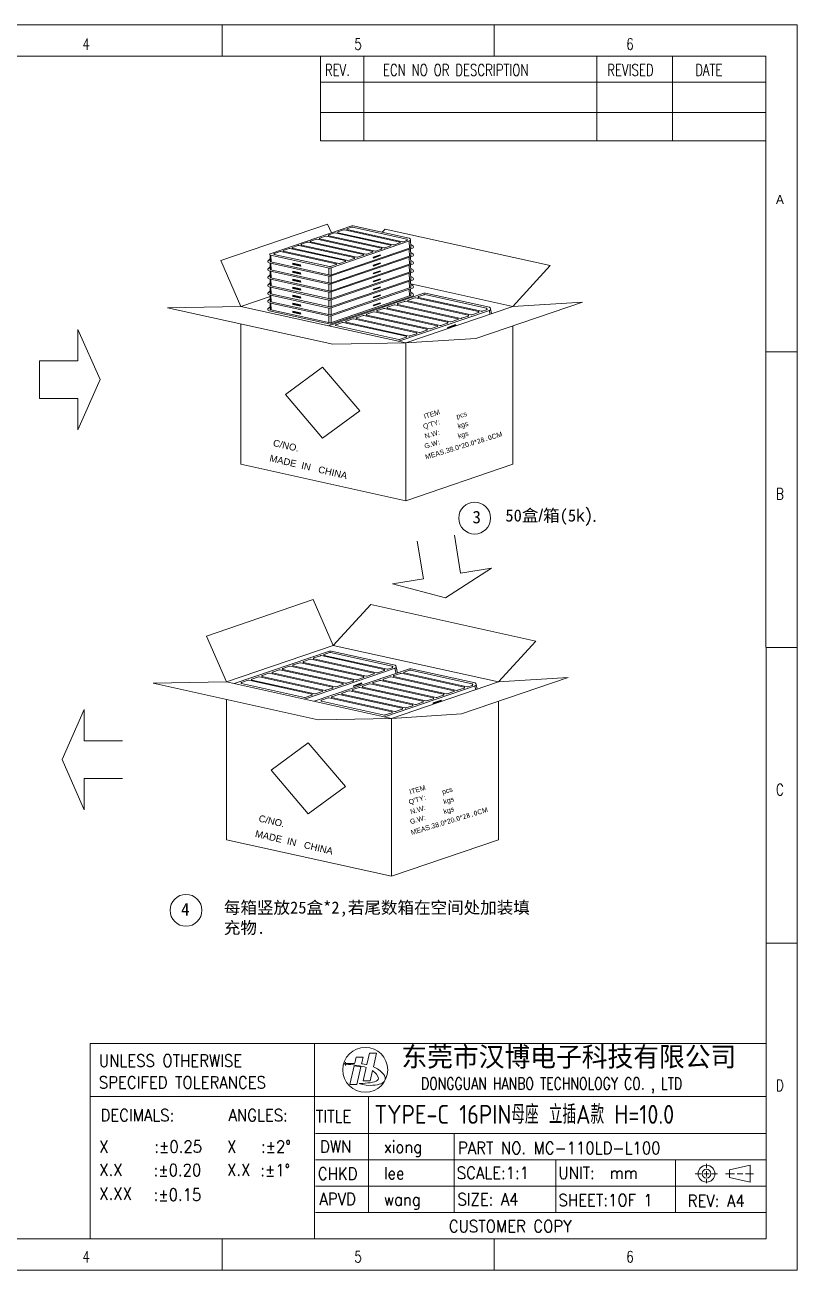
# Model space of a CAD drawing. Extents: x 2510 to 2658, y 709 to 763.
# Drawn here: x 2624.2 to 2658.2, y 708.6 to 763.4 of the extents above; entities that cross this region are included whole.
import ezdxf
from ezdxf.enums import TextEntityAlignment as Align

# ---------------------------------------------------------------- set-up
doc = ezdxf.new("R2010")
doc.units = 0
doc.header["$MEASUREMENT"] = 0
doc.layers.get('0').update_dxf_attribs({"linetype": 'CONTINUOUS', "lineweight": 20})
doc.layers.add('DIM', color=3, linetype='CONTINUOUS', lineweight=9)
doc.layers.add('HANBO', color=7, linetype='CONTINUOUS', lineweight=9)
doc.styles.add('3.5号字', font='gbenor.shx', dxfattribs={"height": 3.5, "bigfont": 'gbcbig.shx'})
doc.styles.add('ROMANS', font='ROMANS.SHX', dxfattribs={"bigfont": 'gbcbig.shx'})
doc.styles.get("Standard").update_dxf_attribs({"font": 'simplex.shx', "bigfont": 'gbcbig.shx'})
doc.styles.add('txt', font='lereq.shx', dxfattribs={"width": 0.7, "bigfont": '@extfont2.shx'})
doc.styles.add('样式 1', font='gbenor.shx', dxfattribs={"height": 1.2, "bigfont": 'gbcbig.shx'})
doc.styles.add('細', font='')
doc.styles.get('細').set_extended_font_data('NSimSun')

# ---------------------------------------------------------------- blocks, each defined once
blk = doc.blocks.new('hanbo')
at = {"layer": 'HANBO'}
blk.add_ellipse((-2.076, 0.258), major_axis=(0, 1.277), ratio=1, dxfattribs=at)
at = {"layer": 'HANBO', "color": 7}
for points, knots in [([(-3.194, 0.688), (-3.194, 0.688), (-3.219, 0.622), (-3.219, 0.622), (-3.219, 0.622), (-3.219, 0.622), (-3.292, 0.603), (-3.292, 0.603), (-3.292, 0.603), (-3.292, 0.603), (-3.224, 0.573), (-3.224, 0.573), (-3.224, 0.573), (-3.224, 0.573), (-3.207, 0.502), (-3.207, 0.502), (-3.207, 0.502), (-3.207, 0.502), (-3.179, 0.571), (-3.179, 0.571), (-3.179, 0.571), (-3.179, 0.571), (-3.146, 0.58), (-3.146, 0.58), (-3.146, 0.58), (-2.9, 0.551), (-2.236, 0.485), (-2.026, 0.388), (-2.026, 0.388), (-2.026, 0.388), (-2.198, -0.362), (-2.198, -0.362), (-2.198, -0.362), (-2.198, -0.362), (-1.803, -0.362), (-1.803, -0.362), (-1.803, -0.362), (-1.803, -0.362), (-1.666, 0.218), (-1.666, 0.218), (-1.666, 0.218), (-1.666, 0.218), (-1.423, 0.048), (-1.354, -0.114), (-1.354, -0.114), (-1.285, -0.277), (-1.377, -0.349), (-1.465, -0.39), (-1.465, -0.39), (-1.657, -0.485), (-2.207, -0.521), (-2.417, -0.528), (-2.417, -0.528), (-2.417, -0.528), (-2.141, -0.62), (-1.774, -0.625), (-1.774, -0.625), (-1.407, -0.63), (-1.101, -0.543), (-0.999, -0.398), (-0.999, -0.398), (-0.897, -0.254), (-0.952, -0.084), (-1.037, 0.011), (-1.037, 0.011), (-1.194, 0.188), (-1.397, 0.34), (-1.615, 0.434), (-1.615, 0.434), (-1.615, 0.434), (-1.438, 1.196), (-1.438, 1.196), (-1.438, 1.196), (-1.438, 1.196), (-1.834, 1.196), (-1.834, 1.196), (-1.834, 1.196), (-1.834, 1.196), (-1.985, 0.553), (-1.985, 0.553), (-1.985, 0.553), (-1.985, 0.553), (-2.278, 0.601), (-2.286, 0.602), (-2.286, 0.602), (-2.283, 0.625), (-2.196, 0.983), (-2.196, 0.983), (-2.196, 0.983), (-2.196, 0.983), (-2.591, 0.983), (-2.591, 0.983), (-2.591, 0.983), (-2.62, 0.866), (-2.653, 0.735), (-2.679, 0.625), (-2.679, 0.625), (-2.679, 0.625), (-3.155, 0.61), (-3.155, 0.61), (-3.155, 0.61), (-3.155, 0.61), (-3.176, 0.616), (-3.176, 0.616), (-3.176, 0.616), (-3.176, 0.616), (-3.194, 0.688), (-3.194, 0.688)], [0, 0, 0, 0, 0.035714, 0.035714, 0.035714, 0.035714, 0.071429, 0.071429, 0.071429, 0.071429, 0.107143, 0.107143, 0.107143, 0.107143, 0.142857, 0.142857, 0.142857, 0.142857, 0.178571, 0.178571, 0.178571, 0.178571, 0.214286, 0.214286, 0.214286, 0.214286, 0.25, 0.25, 0.25, 0.25, 0.285714, 0.285714, 0.285714, 0.285714, 0.321429, 0.321429, 0.321429, 0.321429, 0.357143, 0.357143, 0.357143, 0.357143, 0.392857, 0.392857, 0.392857, 0.392857, 0.428571, 0.428571, 0.428571, 0.428571, 0.464286, 0.464286, 0.464286, 0.464286, 0.5, 0.5, 0.5, 0.5, 0.535714, 0.535714, 0.535714, 0.535714, 0.571429, 0.571429, 0.571429, 0.571429, 0.607143, 0.607143, 0.607143, 0.607143, 0.642857, 0.642857, 0.642857, 0.642857, 0.678571, 0.678571, 0.678571, 0.678571, 0.714286, 0.714286, 0.714286, 0.714286, 0.75, 0.75, 0.75, 0.75, 0.785714, 0.785714, 0.785714, 0.785714, 0.821429, 0.821429, 0.821429, 0.821429, 0.857143, 0.857143, 0.857143, 0.857143, 0.892857, 0.892857, 0.892857, 0.892857, 0.928571, 0.928571, 0.928571, 0.928571, 1, 1, 1, 1]), ([(-2.71, 0.482), (-2.71, 0.482), (-2.96, -0.577), (-2.96, -0.577), (-2.96, -0.577), (-2.96, -0.577), (-2.562, -0.577), (-2.562, -0.577), (-2.562, -0.577), (-2.562, -0.577), (-2.328, 0.422), (-2.328, 0.422), (-2.328, 0.422), (-2.328, 0.422), (-2.551, 0.466), (-2.71, 0.482)], [0, 0, 0, 0, 0.2, 0.2, 0.2, 0.2, 0.4, 0.4, 0.4, 0.4, 0.6, 0.6, 0.6, 0.6, 1, 1, 1, 1])]:
    blk.add_open_spline(points, degree=3, knots=knots, dxfattribs=at)
blk = doc.blocks.new('A$C741C6A7F')
at = {"linetype": 'ByBlock'}
for points in [[(70.01, -14.34), (70.21, -14.85), (75.22, -13.15), (75.02, -12.63)], [(13.56, -18.45), (13.63, -19.42), (19.17, -20.64), (19.11, -19.68)], [(13.56, -24.05), (13.63, -25.02), (19.17, -26.24), (19.11, -25.28)], [(70.01, -19.94), (70.21, -20.45), (75.22, -18.75), (75.02, -18.23)], [(70.01, -25.54), (70.21, -26.05), (75.22, -24.35), (75.02, -23.83)], [(13.56, -29.65), (13.63, -30.62), (19.17, -31.84), (19.11, -30.88)], [(70.01, -31.14), (70.21, -31.65), (75.22, -29.95), (75.02, -29.43)], [(13.56, -35.25), (13.63, -36.22), (19.17, -37.44), (19.11, -36.48)], [(13.56, -40.85), (13.63, -41.82), (19.17, -43.04), (19.11, -42.08)], [(70.01, -36.74), (70.21, -37.25), (75.22, -35.55), (75.02, -35.03)], [(70.01, -42.34), (70.21, -42.85), (75.22, -41.15), (75.02, -40.63)], [(13.56, -46.45), (13.63, -47.42), (19.17, -48.64), (19.11, -47.68)], [(13.56, -52.05), (13.63, -53.02), (19.17, -54.24), (19.11, -53.28)], [(70.01, -47.94), (70.21, -48.45), (75.22, -46.75), (75.02, -46.23)]]:
    blk.add_hatch(color=3, dxfattribs=at).paths.add_polyline_path(points)
at = {"color": 141, "linetype": 'ByBlock'}
for p, q in [((-2.19, -11.79), (54.94, 7.69)), ((32.47, -0.83), (36.52, 0.55)), ((37.06, 0.58), (75.89, -7.98)), ((38.86, 1.35), (42.9, 2.73)), ((38.89, 0.77), (77.72, -7.79)), ((43.44, 2.76), (82.27, -5.81)), ((45.24, 3.53), (49.29, 4.91)), ((45.27, 2.95), (84.1, -5.62)), ((49.82, 4.94), (88.65, -3.63)), ((51.62, 5.7), (54.9, 6.82)), ((51.65, 5.13), (90.48, -3.44)), ((55.44, 6.85), (93.57, -1.56)), ((56.02, 7.75), (95.38, -0.94)), ((6.94, -9.53), (10.99, -8.15)), ((11.53, -8.12), (50.35, -16.69)), ((13.32, -7.35), (17.37, -5.97)), ((13.35, -7.93), (52.18, -16.5)), ((17.91, -5.94), (56.74, -14.51)), ((19.71, -5.18), (23.75, -3.8)), ((19.74, -5.76), (58.57, -14.32)), ((24.29, -3.77), (63.12, -12.33)), ((26.09, -3), (30.14, -1.62)), ((26.12, -3.58), (64.95, -12.14)), ((30.68, -1.59), (69.5, -10.16)), ((32.5, -1.4), (71.33, -9.97)), ((95.49, -2.86), (39.78, -21.85)), ((96.2, -7.64), (40.03, -26.79)), ((97.59, -7.98), (40.52, -27.44)), ((75.92, -8.56), (71.87, -9.94)), ((82.3, -6.38), (78.25, -7.76)), ((88.69, -4.21), (84.64, -5.59)), ((93.62, -2.52), (91.02, -3.41)), ((95.22, -2.95), (95.58, -7.85)), ((96.17, -1.98), (96.54, -7.13)), ((96.23, -8.45), (96.54, -12.73)), ((96.41, -5.3), (97.81, -6.19)), ((-2.3, -15.46), (-3.53, -16.53)), ((-2.39, -12.6), (-2.25, -17.15)), ((-2.13, -12.75), (39.25, -21.88)), ((-1.76, -12.84), (-1.6, -17.68)), ((0.56, -11.71), (4.74, -10.28)), ((0.59, -12.28), (39.42, -20.85)), ((5.01, -10.27), (43.97, -18.86)), ((6.97, -10.11), (45.8, -18.67)), ((96.2, -13.24), (40.03, -32.39)), ((97.59, -13.58), (40.52, -33.04)), ((50.39, -17.26), (46.34, -18.64)), ((56.77, -15.09), (52.72, -16.47)), ((63.15, -12.91), (59.11, -14.29)), ((69.54, -10.73), (65.49, -12.11)), ((95.24, -8.79), (95.58, -13.45)), ((95.24, -14.39), (95.58, -19.05)), ((96.23, -14.05), (96.54, -18.33)), ((96.41, -10.9), (97.81, -11.79)), ((96.41, -16.5), (97.81, -17.39)), ((-2.3, -21.06), (-3.53, -22.13)), ((-3.09, -18.26), (38.91, -27.53)), ((-3.09, -23.86), (38.91, -33.13)), ((-2.39, -18.42), (-2.25, -22.75)), ((-2.39, -24.02), (-2.25, -28.35)), ((-1.86, -17.62), (39.76, -26.8)), ((-1.86, -23.22), (39.76, -32.4)), ((-1.75, -18.56), (-1.6, -23.28)), ((-1.75, -24.16), (-1.6, -28.88)), ((38.89, -21.8), (38.97, -26.63)), ((44, -19.44), (39.96, -20.82)), ((96.2, -18.84), (40.03, -37.99)), ((96.2, -24.44), (40.03, -43.59)), ((40.48, -21.61), (40.56, -26.61)), ((97.59, -19.18), (40.52, -38.64)), ((97.59, -24.78), (40.52, -44.24)), ((95.24, -19.99), (95.58, -24.65)), ((95.24, -25.59), (95.58, -30.25)), ((96.23, -19.65), (96.54, -23.93)), ((96.23, -25.25), (96.54, -29.53)), ((96.41, -22.1), (97.81, -22.99)), ((-2.3, -26.66), (-3.53, -27.73)), ((-2.3, -32.26), (-3.53, -33.33)), ((-3.09, -29.46), (38.91, -38.73)), ((-2.39, -29.62), (-2.25, -33.95)), ((-1.86, -28.82), (39.76, -38)), ((-1.86, -34.42), (39.76, -43.6)), ((-1.75, -29.76), (-1.6, -34.48)), ((38.89, -27.52), (38.97, -32.23)), ((38.89, -33.12), (38.97, -37.83)), ((96.2, -30.04), (40.03, -49.19)), ((40.48, -27.45), (40.56, -32.21)), ((40.48, -33.05), (40.56, -37.81)), ((97.59, -30.38), (40.52, -49.84)), ((95.24, -31.19), (95.58, -35.85)), ((96.23, -30.85), (96.54, -35.13)), ((96.41, -27.7), (97.81, -28.59)), ((96.41, -33.3), (97.81, -34.19)), ((-2.3, -37.86), (-3.53, -38.93)), ((-2.3, -43.46), (-3.53, -44.53)), ((-3.09, -35.06), (38.91, -44.33)), ((-3.09, -40.66), (38.91, -49.93)), ((-2.39, -35.22), (-2.25, -39.55)), ((-2.39, -40.82), (-2.25, -45.15)), ((-1.86, -40.02), (39.76, -49.2)), ((-1.75, -35.36), (-1.6, -40.08)), ((-1.75, -40.96), (-1.6, -45.68)), ((38.89, -38.72), (38.97, -43.43)), ((96.2, -35.64), (40.03, -54.79)), ((96.2, -41.24), (40.03, -60.39)), ((40.48, -38.65), (40.56, -43.41)), ((97.59, -35.98), (40.52, -55.44)), ((97.59, -41.58), (40.52, -61.04)), ((95.24, -36.79), (95.58, -41.45)), ((96.23, -36.45), (96.54, -40.73)), ((96.41, -38.9), (97.81, -39.79)), ((-2.3, -49.06), (-3.53, -50.13)), ((-3.09, -46.26), (38.91, -55.53)), ((-3.09, -51.86), (38.91, -61.13)), ((-2.39, -46.42), (-2.25, -50.75)), ((-1.86, -45.62), (39.76, -54.8)), ((-1.86, -51.22), (39.76, -60.4)), ((-1.75, -46.56), (-1.6, -51.28)), ((38.89, -44.32), (38.97, -49.03)), ((38.89, -49.92), (38.97, -54.63)), ((40.48, -44.25), (40.56, -49.01)), ((40.48, -49.85), (40.56, -54.61)), ((38.89, -55.52), (38.97, -60.23)), ((40.48, -55.45), (40.56, -60.21))]:
    blk.add_line(p, q, dxfattribs=at)
at = {"linetype": 'ByBlock'}
for p, q in [((75.02, -12.63), (70.01, -14.34)), ((70.01, -14.34), (70.21, -14.85)), ((75.22, -13.15), (70.21, -14.85)), ((75.02, -12.63), (75.22, -13.15)), ((13.56, -18.45), (19.11, -19.68)), ((13.56, -18.45), (13.63, -19.42)), ((13.56, -24.05), (19.11, -25.28)), ((13.56, -24.05), (13.63, -25.02)), ((13.63, -19.42), (19.17, -20.64)), ((13.63, -25.02), (19.17, -26.24)), ((19.11, -19.68), (19.17, -20.64)), ((19.11, -25.28), (19.17, -26.24)), ((75.02, -18.23), (70.01, -19.94)), ((70.01, -19.94), (70.21, -20.45)), ((75.02, -23.83), (70.01, -25.54)), ((70.01, -25.54), (70.21, -26.05)), ((75.22, -18.75), (70.21, -20.45)), ((75.22, -24.35), (70.21, -26.05)), ((75.02, -18.23), (75.22, -18.75)), ((75.02, -23.83), (75.22, -24.35)), ((13.56, -29.65), (19.11, -30.88)), ((13.56, -29.65), (13.63, -30.62)), ((13.63, -30.62), (19.17, -31.84)), ((19.11, -30.88), (19.17, -31.84)), ((75.02, -29.43), (70.01, -31.14)), ((70.01, -31.14), (70.21, -31.65)), ((75.22, -29.95), (70.21, -31.65)), ((75.02, -29.43), (75.22, -29.95)), ((13.56, -35.25), (19.11, -36.48)), ((13.56, -35.25), (13.63, -36.22)), ((13.56, -40.85), (19.11, -42.08)), ((13.56, -40.85), (13.63, -41.82)), ((13.63, -36.22), (19.17, -37.44)), ((13.63, -41.82), (19.17, -43.04)), ((19.11, -36.48), (19.17, -37.44)), ((19.11, -42.08), (19.17, -43.04)), ((75.02, -35.03), (70.01, -36.74)), ((70.01, -36.74), (70.21, -37.25)), ((75.02, -40.63), (70.01, -42.34)), ((70.01, -42.34), (70.21, -42.85)), ((75.22, -35.55), (70.21, -37.25)), ((75.22, -41.15), (70.21, -42.85)), ((75.02, -35.03), (75.22, -35.55)), ((75.02, -40.63), (75.22, -41.15)), ((13.56, -46.45), (19.11, -47.68)), ((13.56, -46.45), (13.63, -47.42)), ((13.56, -52.05), (13.63, -53.02)), ((13.56, -52.05), (19.11, -53.28)), ((13.63, -47.42), (19.17, -48.64)), ((19.11, -47.68), (19.17, -48.64)), ((75.02, -46.23), (70.01, -47.94)), ((70.01, -47.94), (70.21, -48.45)), ((75.22, -46.75), (70.21, -48.45)), ((75.02, -46.23), (75.22, -46.75)), ((13.63, -53.02), (19.17, -54.24)), ((19.11, -53.28), (19.17, -54.24))]:
    blk.add_line(p, q, dxfattribs=at)
at = {"color": 141, "linetype": 'ByBlock'}
for centre, radius, start, end in [((36.84, -0.39), 1, 77.56051, 108.82461), ((38.95, 1.07), 0.3, 108.82461, 257.56051), ((43.23, 1.78), 1, 77.56051, 108.82461), ((45.34, 3.24), 0.3, 108.82461, 257.56051), ((49.61, 3.96), 1, 77.56051, 108.82461), ((51.72, 5.42), 0.3, 108.82461, 257.56051), ((55.22, 5.87), 1, 77.56051, 108.82461), ((55.59, 5.79), 2, 77.56051, 108.82461), ((11.31, -9.1), 1, 77.56051, 108.82461), ((13.42, -7.64), 0.3, 108.82461, 257.56051), ((17.69, -6.92), 1, 77.56051, 108.82461), ((19.8, -5.46), 0.3, 108.82461, 257.56051), ((24.08, -4.74), 1, 77.56051, 108.82461), ((26.19, -3.29), 0.3, 108.82461, 257.56051), ((30.46, -2.57), 1, 77.56051, 108.82461), ((32.57, -1.11), 0.3, 108.82461, 257.56051), ((75.82, -8.27), 0.3, 288.82461, 77.56051), ((77.93, -6.82), 1, 257.56051, 288.82461), ((82.21, -6.1), 0.3, 288.82461, 77.56051), ((84.32, -4.64), 1, 257.56051, 288.82461), ((88.59, -3.92), 0.3, 288.82461, 77.56051), ((90.7, -2.46), 1, 257.56051, 288.82461), ((93.46, -2.05), 0.5, 288.82461, 77.56051), ((95.17, -1.91), 1, 288.82461, 77.56051), ((96.04, -7.17), 0.5, 288.82461, 4.14915), ((97.27, -7.04), 1, 288.82461, 57.47221), ((-2.87, -17.29), 1, 131.14797, 257.56051), ((-2.03, -12.26), 0.5, 108.82461, 257.56051), ((-1.75, -17.13), 0.5, 181.83708, 257.56051), ((0.65, -11.99), 0.3, 108.82461, 257.56051), ((4.9, -10.75), 0.5, 77.56051, 108.82461), ((7.04, -9.81), 0.3, 108.82461, 257.56051), ((50.29, -16.98), 0.3, 288.82461, 77.56051), ((56.67, -14.8), 0.3, 288.82461, 77.56051), ((58.78, -13.34), 1, 257.56051, 288.82461), ((63.06, -12.63), 0.3, 288.82461, 77.56051), ((65.17, -11.17), 1, 257.56051, 288.82461), ((69.44, -10.45), 0.3, 288.82461, 77.56051), ((71.55, -8.99), 1, 257.56051, 288.82461), ((96.04, -12.77), 0.5, 288.82461, 4.14915), ((97.27, -12.64), 1, 288.82461, 57.47221), ((97.27, -18.24), 1, 288.82461, 57.47221), ((-2.87, -22.89), 1, 131.14797, 257.56051), ((-1.75, -22.73), 0.5, 181.83708, 257.56051), ((39.46, -20.9), 1, 257.56051, 288.82461), ((39.63, -19.87), 1, 257.56051, 288.82461), ((43.91, -19.15), 0.3, 288.82461, 77.56051), ((46.02, -17.7), 1, 257.56051, 288.82461), ((96.04, -18.37), 0.5, 288.82461, 4.14915), ((96.04, -23.97), 0.5, 288.82461, 4.14915), ((97.27, -23.84), 1, 288.82461, 57.47221), ((-2.87, -28.49), 1, 131.14797, 257.56051), ((-2.87, -34.09), 1, 131.14797, 257.56051), ((-1.75, -28.33), 0.5, 181.83708, 257.56051), ((-1.75, -33.93), 0.5, 181.83708, 257.56051), ((39.56, -24.6), 3, 257.56051, 288.82461), ((39.56, -30.2), 3, 257.56051, 288.82461), ((39.87, -26.31), 0.5, 257.56051, 288.82461), ((39.87, -31.91), 0.5, 257.56051, 288.82461), ((96.04, -29.57), 0.5, 288.82461, 4.14915), ((97.27, -29.44), 1, 288.82461, 57.47221), ((97.27, -35.04), 1, 288.82461, 57.47221), ((-2.87, -39.69), 1, 131.14797, 257.56051), ((-1.75, -39.53), 0.5, 181.83708, 257.56051), ((39.56, -35.8), 3, 257.56051, 288.82461), ((39.87, -37.51), 0.5, 257.56051, 288.82461), ((39.87, -43.11), 0.5, 257.56051, 288.82461), ((96.04, -35.17), 0.5, 288.82461, 4.14915), ((96.04, -40.77), 0.5, 288.82461, 4.14915), ((97.27, -40.64), 1, 288.82461, 57.47221), ((-2.87, -45.29), 1, 131.14797, 257.56051), ((-2.87, -50.89), 1, 131.14797, 257.56051), ((-1.75, -45.13), 0.5, 181.83708, 257.56051), ((-1.75, -50.73), 0.5, 181.83708, 257.56051), ((39.56, -41.4), 3, 257.56051, 288.82461), ((39.56, -47), 3, 257.56051, 288.82461), ((39.87, -48.71), 0.5, 257.56051, 288.82461), ((39.56, -52.6), 3, 257.56051, 288.82461), ((39.56, -58.2), 3, 257.56051, 288.82461), ((39.87, -54.31), 0.5, 257.56051, 288.82461), ((39.87, -59.91), 0.5, 257.56051, 288.82461)]:
    blk.add_arc(centre, radius, start, end, dxfattribs=at)

msp = doc.modelspace()

# ---------------------------------------------------------------- hatches: boundary and pattern name
at = {"linetype": 'ByBlock'}
for points in [[(2642.791, 750.057), (2642.805, 750.02), (2643.162, 750.142), (2643.148, 750.178)], [(2638.657, 734.301), (2638.67, 734.265), (2639.027, 734.386), (2639.013, 734.423)], [(2642.16, 733.543), (2642.173, 733.507), (2642.53, 733.628), (2642.516, 733.665)]]:
    msp.add_hatch(color=3, dxfattribs=at).paths.add_polyline_path(points)

# ---------------------------------------------------------------- linework, layer by layer
for p, q in [((2632.826, 752.996), (2637.525, 754.598)), ((2637.692, 754.215), (2637.525, 754.598)), ((2639.927, 754.242), (2640.055, 754.381)), ((2640.055, 754.381), (2647.317, 752.779)), ((2633.705, 750.98), (2632.826, 752.996)), ((2645.667, 750.98), (2647.317, 752.779)), ((2641.181, 751.969), (2645.667, 750.98)), ((2633.705, 750.98), (2634.995, 751.419)), ((2633.705, 750.98), (2630.485, 750.922)), ((2630.485, 750.922), (2637.748, 749.32)), ((2633.705, 750.98), (2640.968, 749.378)), ((2640.968, 749.378), (2645.667, 750.98)), ((2644.039, 749.57), (2648.738, 751.172)), ((2645.667, 750.98), (2648.738, 751.172)), ((2633.705, 750.211), (2633.705, 744.038)), ((2643.148, 750.178), (2642.791, 750.057)), ((2643.148, 750.178), (2643.162, 750.142)), ((2642.791, 750.057), (2642.805, 750.02)), ((2643.162, 750.142), (2642.805, 750.02)), ((2645.667, 750.125), (2645.667, 744.038)), ((2637.748, 749.32), (2640.968, 749.378)), ((2640.968, 749.378), (2644.039, 749.57)), ((2640.968, 749.378), (2640.968, 742.436)), ((2637.302, 748.307), (2635.668, 747.105)), ((2638.936, 746.385), (2637.302, 748.307)), ((2637.302, 745.183), (2635.668, 747.105)), ((2638.936, 746.385), (2637.302, 745.183)), ((2633.705, 744.038), (2640.968, 742.436)), ((2640.968, 742.436), (2645.667, 744.038)), ((2632.194, 736.483), (2636.894, 738.085)), ((2637.773, 736.069), (2636.894, 738.085)), ((2637.773, 736.069), (2639.423, 737.868)), ((2639.423, 737.868), (2646.686, 736.266)), ((2633.074, 734.467), (2632.194, 736.483)), ((2633.074, 734.467), (2637.773, 736.069)), ((2637.773, 736.069), (2645.035, 734.467)), ((2645.035, 734.467), (2646.686, 736.266)), ((2633.074, 734.467), (2629.854, 734.408)), ((2629.854, 734.408), (2637.116, 732.806)), ((2633.074, 734.467), (2640.336, 732.865)), ((2639.013, 734.423), (2638.657, 734.301)), ((2638.657, 734.301), (2638.67, 734.265)), ((2639.027, 734.386), (2638.67, 734.265)), ((2639.013, 734.423), (2639.027, 734.386)), ((2640.336, 732.865), (2645.035, 734.467)), ((2643.407, 733.056), (2648.106, 734.658)), ((2645.035, 734.467), (2648.106, 734.658)), ((2633.074, 733.698), (2633.074, 727.525)), ((2642.516, 733.665), (2642.16, 733.543)), ((2642.16, 733.543), (2642.173, 733.507)), ((2642.53, 733.628), (2642.173, 733.507)), ((2642.516, 733.665), (2642.53, 733.628)), ((2645.035, 733.611), (2645.035, 727.525)), ((2637.116, 732.806), (2640.336, 732.865)), ((2640.336, 732.865), (2643.407, 733.056)), ((2640.336, 732.865), (2640.336, 725.923)), ((2636.671, 731.794), (2635.037, 730.592)), ((2638.305, 729.871), (2636.671, 731.794)), ((2636.671, 728.67), (2635.037, 730.592)), ((2638.305, 729.871), (2636.671, 728.67)), ((2633.074, 727.525), (2640.336, 725.923)), ((2640.336, 725.923), (2645.035, 727.525))]:
    msp.add_line(p, q, dxfattribs=at)
at = {"color": 141, "linetype": 'ByBlock'}
for p, q in [((2641.759, 751.555), (2637.571, 750.127)), ((2641.068, 751.259), (2641.356, 751.357)), ((2641.395, 751.359), (2644.159, 750.749)), ((2641.523, 751.414), (2641.756, 751.493)), ((2641.525, 751.373), (2644.29, 750.763)), ((2641.794, 751.496), (2644.509, 750.897)), ((2641.836, 751.559), (2644.638, 750.941)), ((2639.25, 750.639), (2639.538, 750.737)), ((2639.577, 750.739), (2642.341, 750.13)), ((2639.705, 750.794), (2639.993, 750.892)), ((2639.707, 750.753), (2642.472, 750.143)), ((2640.031, 750.894), (2642.796, 750.285)), ((2640.159, 750.949), (2640.447, 751.047)), ((2640.161, 750.908), (2642.926, 750.298)), ((2640.486, 751.049), (2643.25, 750.44)), ((2640.614, 751.104), (2640.902, 751.202)), ((2640.616, 751.063), (2643.381, 750.453)), ((2644.646, 750.804), (2640.661, 749.446)), ((2640.94, 751.204), (2643.705, 750.594)), ((2641.07, 751.218), (2643.835, 750.608)), ((2644.162, 750.708), (2643.873, 750.61)), ((2644.513, 750.828), (2644.328, 750.765)), ((2644.635, 750.8), (2644.668, 750.639)), ((2644.694, 750.869), (2644.737, 750.663)), ((2637.887, 750.174), (2638.184, 750.276)), ((2638.204, 750.277), (2640.978, 749.665)), ((2638.341, 750.329), (2638.629, 750.427)), ((2638.344, 750.288), (2641.108, 749.678)), ((2638.668, 750.43), (2641.432, 749.82)), ((2638.796, 750.484), (2639.084, 750.582)), ((2638.798, 750.443), (2641.563, 749.833)), ((2639.122, 750.585), (2641.887, 749.975)), ((2639.253, 750.598), (2642.017, 749.988)), ((2642.798, 750.244), (2642.51, 750.145)), ((2643.253, 750.398), (2642.964, 750.3)), ((2643.707, 750.553), (2643.419, 750.455)), ((2637.889, 750.133), (2640.654, 749.523)), ((2640.98, 749.624), (2640.692, 749.526)), ((2641.435, 749.779), (2641.146, 749.68)), ((2641.889, 749.934), (2641.601, 749.835)), ((2642.344, 750.089), (2642.055, 749.99)), ((2633.423, 734.39), (2637.611, 735.817)), ((2636.466, 735.366), (2636.754, 735.464)), ((2636.792, 735.467), (2639.557, 734.857)), ((2636.92, 735.521), (2637.208, 735.619)), ((2636.922, 735.48), (2639.687, 734.87)), ((2637.247, 735.622), (2640.011, 735.012)), ((2637.375, 735.676), (2637.608, 735.756)), ((2637.377, 735.635), (2640.142, 735.025)), ((2637.647, 735.758), (2640.361, 735.159)), ((2637.688, 735.822), (2640.49, 735.203)), ((2634.648, 734.746), (2634.936, 734.845)), ((2634.974, 734.847), (2637.739, 734.237)), ((2635.102, 734.901), (2635.39, 735)), ((2635.105, 734.86), (2637.869, 734.25)), ((2635.429, 735.002), (2638.193, 734.392)), ((2635.557, 735.056), (2635.845, 735.155)), ((2635.559, 735.015), (2638.324, 734.405)), ((2635.883, 735.157), (2638.648, 734.547)), ((2636.011, 735.211), (2636.299, 735.31)), ((2636.014, 735.17), (2638.778, 734.56)), ((2636.338, 735.312), (2639.102, 734.702)), ((2636.468, 735.325), (2639.233, 734.715)), ((2640.498, 735.066), (2636.513, 733.708)), ((2641.128, 735.042), (2636.939, 733.614)), ((2640.014, 734.971), (2639.725, 734.872)), ((2640.365, 735.09), (2640.18, 735.027)), ((2640.436, 734.745), (2640.725, 734.844)), ((2640.487, 735.063), (2640.533, 734.839)), ((2640.546, 735.131), (2640.602, 734.862)), ((2640.763, 734.846), (2643.528, 734.236)), ((2640.891, 734.9), (2641.125, 734.98)), ((2640.893, 734.859), (2643.658, 734.249)), ((2641.163, 734.982), (2643.878, 734.383)), ((2641.204, 735.046), (2644.007, 734.428)), ((2633.739, 734.437), (2634.036, 734.538)), ((2633.741, 734.395), (2636.506, 733.786)), ((2634.056, 734.539), (2636.83, 733.927)), ((2634.193, 734.591), (2634.482, 734.69)), ((2634.196, 734.55), (2636.96, 733.941)), ((2634.52, 734.692), (2637.284, 734.082)), ((2634.65, 734.705), (2637.415, 734.096)), ((2638.196, 734.351), (2637.908, 734.253)), ((2638.65, 734.506), (2638.362, 734.408)), ((2639.105, 734.661), (2638.816, 734.562)), ((2639.073, 734.281), (2639.361, 734.379)), ((2639.559, 734.816), (2639.271, 734.717)), ((2639.4, 734.381), (2642.164, 733.771)), ((2639.528, 734.436), (2639.816, 734.534)), ((2639.53, 734.395), (2642.294, 733.785)), ((2639.854, 734.536), (2642.619, 733.926)), ((2639.982, 734.591), (2640.27, 734.689)), ((2639.984, 734.549), (2642.749, 733.94)), ((2644.014, 734.291), (2640.029, 732.932)), ((2640.309, 734.691), (2643.073, 734.081)), ((2640.439, 734.704), (2643.203, 734.095)), ((2643.882, 734.315), (2643.696, 734.252)), ((2644.003, 734.287), (2644.036, 734.126)), ((2644.063, 734.356), (2644.105, 734.149)), ((2636.832, 733.886), (2636.544, 733.788)), ((2637.287, 734.041), (2636.999, 733.943)), ((2637.255, 733.661), (2637.553, 733.762)), ((2637.741, 734.196), (2637.453, 734.098)), ((2637.572, 733.763), (2640.346, 733.151)), ((2637.71, 733.816), (2637.998, 733.914)), ((2637.712, 733.775), (2640.477, 733.165)), ((2638.036, 733.916), (2640.801, 733.306)), ((2638.164, 733.971), (2638.452, 734.069)), ((2638.166, 733.93), (2640.931, 733.32)), ((2638.491, 734.071), (2641.255, 733.461)), ((2638.619, 734.126), (2638.907, 734.224)), ((2638.621, 734.085), (2641.385, 733.475)), ((2638.945, 734.226), (2641.71, 733.616)), ((2639.075, 734.24), (2641.84, 733.63)), ((2642.167, 733.73), (2641.878, 733.632)), ((2642.621, 733.885), (2642.333, 733.787)), ((2643.075, 734.04), (2642.787, 733.942)), ((2643.53, 734.195), (2643.242, 734.097)), ((2637.257, 733.62), (2640.022, 733.01)), ((2640.803, 733.265), (2640.515, 733.167)), ((2641.258, 733.42), (2640.969, 733.322)), ((2641.712, 733.575), (2641.424, 733.477)), ((2640.349, 733.11), (2640.06, 733.012))]:
    msp.add_line(p, q, dxfattribs=at)
for centre, radius, start, end in [((2641.075, 751.239), 0.0214, 108.8246, 257.5605), ((2641.379, 751.29), 0.0712, 77.5605, 108.8246), ((2641.53, 751.394), 0.0214, 108.8246, 257.5605), ((2641.779, 751.426), 0.0712, 77.5605, 108.8246), ((2641.805, 751.42), 0.142, 77.5605, 108.8246), ((2639.561, 750.67), 0.0712, 77.5605, 108.8246), ((2639.712, 750.774), 0.0214, 108.8246, 257.5605), ((2640.016, 750.825), 0.0712, 77.5605, 108.8246), ((2640.166, 750.929), 0.0214, 108.8246, 257.5605), ((2640.47, 750.98), 0.0712, 77.5605, 108.8246), ((2640.621, 751.084), 0.0214, 108.8246, 257.5605), ((2640.925, 751.135), 0.0712, 77.5605, 108.8246), ((2644.155, 750.729), 0.0214, 288.8246, 77.5605), ((2644.305, 750.832), 0.0712, 257.5605, 288.8246), ((2644.502, 750.862), 0.0356, 288.8246, 77.5605), ((2644.623, 750.872), 0.0712, 288.8246, 77.5605), ((2637.894, 750.154), 0.0214, 108.8246, 257.5605), ((2638.196, 750.242), 0.0356, 77.5605, 108.8246), ((2638.348, 750.309), 0.0214, 108.8246, 257.5605), ((2638.652, 750.36), 0.0712, 77.5605, 108.8246), ((2638.803, 750.464), 0.0214, 108.8246, 257.5605), ((2639.107, 750.515), 0.0712, 77.5605, 108.8246), ((2639.257, 750.619), 0.0214, 108.8246, 257.5605), ((2642.791, 750.264), 0.0214, 288.8246, 77.5605), ((2642.941, 750.368), 0.0712, 257.5605, 288.8246), ((2643.246, 750.419), 0.0214, 288.8246, 77.5605), ((2643.396, 750.523), 0.0712, 257.5605, 288.8246), ((2643.7, 750.574), 0.0214, 288.8246, 77.5605), ((2643.85, 750.677), 0.0712, 257.5605, 288.8246), ((2640.973, 749.644), 0.0214, 288.8246, 77.5605), ((2641.124, 749.748), 0.0712, 257.5605, 288.8246), ((2641.428, 749.799), 0.0214, 288.8246, 77.5605), ((2641.578, 749.903), 0.0712, 257.5605, 288.8246), ((2641.882, 749.954), 0.0214, 288.8246, 77.5605), ((2642.032, 750.058), 0.0712, 257.5605, 288.8246), ((2642.337, 750.109), 0.0214, 288.8246, 77.5605), ((2642.487, 750.213), 0.0712, 257.5605, 288.8246), ((2640.669, 749.593), 0.0712, 257.5605, 288.8246), ((2636.777, 735.397), 0.0712, 77.5605, 108.8246), ((2636.927, 735.501), 0.0214, 108.8246, 257.5605), ((2637.231, 735.552), 0.0712, 77.5605, 108.8246), ((2637.382, 735.656), 0.0214, 108.8246, 257.5605), ((2637.631, 735.688), 0.0712, 77.5605, 108.8246), ((2637.657, 735.683), 0.142, 77.5605, 108.8246), ((2634.959, 734.777), 0.0712, 77.5605, 108.8246), ((2635.109, 734.881), 0.0214, 108.8246, 257.5605), ((2635.413, 734.932), 0.0712, 77.5605, 108.8246), ((2635.564, 735.036), 0.0214, 108.8246, 257.5605), ((2635.868, 735.087), 0.0712, 77.5605, 108.8246), ((2636.018, 735.191), 0.0214, 108.8246, 257.5605), ((2636.322, 735.242), 0.0712, 77.5605, 108.8246), ((2636.473, 735.346), 0.0214, 108.8246, 257.5605), ((2639.552, 734.836), 0.0214, 288.8246, 77.5605), ((2639.702, 734.94), 0.0712, 257.5605, 288.8246), ((2640.007, 734.991), 0.0214, 288.8246, 77.5605), ((2640.157, 735.095), 0.0712, 257.5605, 288.8246), ((2640.354, 735.124), 0.0356, 288.8246, 77.5605), ((2640.475, 735.134), 0.0712, 288.8246, 77.5605), ((2640.748, 734.776), 0.0712, 77.5605, 108.8246), ((2640.898, 734.88), 0.0214, 108.8246, 257.5605), ((2641.147, 734.913), 0.0712, 77.5605, 108.8246), ((2641.173, 734.907), 0.142, 77.5605, 108.8246), ((2633.746, 734.416), 0.0214, 108.8246, 257.5605), ((2634.048, 734.504), 0.0356, 77.5605, 108.8246), ((2634.2, 734.571), 0.0214, 108.8246, 257.5605), ((2634.504, 734.622), 0.0712, 77.5605, 108.8246), ((2634.655, 734.726), 0.0214, 108.8246, 257.5605), ((2638.189, 734.371), 0.0214, 288.8246, 77.5605), ((2638.339, 734.475), 0.0712, 257.5605, 288.8246), ((2638.643, 734.526), 0.0214, 288.8246, 77.5605), ((2638.794, 734.63), 0.0712, 257.5605, 288.8246), ((2639.08, 734.26), 0.0214, 108.8246, 257.5605), ((2639.098, 734.681), 0.0214, 288.8246, 77.5605), ((2639.248, 734.785), 0.0712, 257.5605, 288.8246), ((2639.384, 734.312), 0.0712, 77.5605, 108.8246), ((2639.534, 734.415), 0.0214, 108.8246, 257.5605), ((2639.839, 734.466), 0.0712, 77.5605, 108.8246), ((2639.989, 734.57), 0.0214, 108.8246, 257.5605), ((2640.293, 734.621), 0.0712, 77.5605, 108.8246), ((2640.443, 734.725), 0.0214, 108.8246, 257.5605), ((2643.87, 734.349), 0.0356, 288.8246, 77.5605), ((2643.991, 734.358), 0.0712, 288.8246, 77.5605), ((2636.521, 733.855), 0.0712, 257.5605, 288.8246), ((2636.825, 733.906), 0.0214, 288.8246, 77.5605), ((2636.976, 734.01), 0.0712, 257.5605, 288.8246), ((2637.28, 734.061), 0.0214, 288.8246, 77.5605), ((2637.43, 734.165), 0.0712, 257.5605, 288.8246), ((2637.564, 733.729), 0.0356, 77.5605, 108.8246), ((2637.716, 733.796), 0.0214, 108.8246, 257.5605), ((2637.734, 734.216), 0.0214, 288.8246, 77.5605), ((2637.885, 734.32), 0.0712, 257.5605, 288.8246), ((2638.021, 733.847), 0.0712, 77.5605, 108.8246), ((2638.171, 733.951), 0.0214, 108.8246, 257.5605), ((2638.475, 734.002), 0.0712, 77.5605, 108.8246), ((2638.625, 734.105), 0.0214, 108.8246, 257.5605), ((2638.93, 734.157), 0.0712, 77.5605, 108.8246), ((2642.16, 733.75), 0.0214, 288.8246, 77.5605), ((2642.31, 733.854), 0.0712, 257.5605, 288.8246), ((2642.614, 733.905), 0.0214, 288.8246, 77.5605), ((2642.764, 734.009), 0.0712, 257.5605, 288.8246), ((2643.069, 734.06), 0.0214, 288.8246, 77.5605), ((2643.219, 734.164), 0.0712, 257.5605, 288.8246), ((2643.523, 734.215), 0.0214, 288.8246, 77.5605), ((2643.673, 734.319), 0.0712, 257.5605, 288.8246), ((2637.262, 733.641), 0.0214, 108.8246, 257.5605), ((2640.796, 733.286), 0.0214, 288.8246, 77.5605), ((2640.946, 733.389), 0.0712, 257.5605, 288.8246), ((2641.251, 733.44), 0.0214, 288.8246, 77.5605), ((2641.401, 733.544), 0.0712, 257.5605, 288.8246), ((2641.705, 733.595), 0.0214, 288.8246, 77.5605), ((2641.855, 733.699), 0.0712, 257.5605, 288.8246), ((2640.037, 733.08), 0.0712, 257.5605, 288.8246), ((2640.342, 733.131), 0.0214, 288.8246, 77.5605), ((2640.492, 733.234), 0.0712, 257.5605, 288.8246)]:
    msp.add_arc(centre, radius, start, end, dxfattribs=at)
at = {"layer": 'DIM', "color": 240, "linetype": 'ByBlock'}
for p, q in [((2627.521, 747.758), (2626.545, 749.96)), ((2626.545, 749.96), (2626.545, 748.584)), ((2626.545, 748.584), (2624.86, 748.584)), ((2624.86, 748.584), (2624.86, 746.932)), ((2626.545, 745.556), (2627.521, 747.758)), ((2626.545, 746.932), (2624.86, 746.932)), ((2626.545, 746.932), (2626.545, 745.556)), ((2643.367, 739.255), (2643.1, 740.919)), ((2641.736, 738.993), (2641.469, 740.657)), ((2644.726, 739.473), (2642.706, 738.16)), ((2643.367, 739.255), (2644.726, 739.473)), ((2640.377, 738.775), (2641.736, 738.993)), ((2642.706, 738.16), (2640.377, 738.775)), ((2625.852, 731.049), (2626.828, 733.251)), ((2626.828, 733.251), (2626.828, 731.875)), ((2626.828, 731.875), (2628.514, 731.875)), ((2626.828, 728.847), (2625.852, 731.049)), ((2626.828, 730.223), (2626.828, 728.847)), ((2626.828, 730.223), (2628.514, 730.223))]:
    msp.add_line(p, q, dxfattribs=at)
at = {"layer": 'DIM', "linetype": 'ByBlock'}
for centre in [(2643.991, 741.671), (2631.298, 724.423)]:
    msp.add_circle(centre, 0.702, dxfattribs=at)
at = {"layer": 'HANBO'}
for p, q in [((2632.889, 761.989), (2632.889, 763.358)), ((2644.844, 761.989), (2644.844, 763.358)), ((2637.217, 761.989), (2637.217, 760.844)), ((2639.125, 761.989), (2639.125, 758.254)), ((2649.368, 761.989), (2649.368, 758.254)), ((2652.683, 761.989), (2652.683, 758.254)), ((2637.217, 760.844), (2656.799, 760.844)), ((2656.799, 759.499), (2637.217, 759.499)), ((2656.799, 758.254), (2637.217, 758.254)), ((2656.799, 748.985), (2658.168, 748.985)), ((2656.799, 735.98), (2658.168, 735.98)), ((2656.799, 722.976), (2658.168, 722.976)), ((2627.081, 718.566), (2656.801, 718.566)), ((2639.324, 711.129), (2639.324, 716.23)), ((2636.987, 714.604), (2656.799, 714.604)), ((2643.083, 711.129), (2643.083, 714.604)), ((2636.987, 713.446), (2656.799, 713.446)), ((2647.553, 713.446), (2647.553, 711.129)), ((2652.825, 713.446), (2652.825, 711.129)), ((2654.182, 713.078), (2654.182, 713.272)), ((2654.182, 712.722), (2654.182, 712.959)), ((2655.196, 713.011), (2656.106, 713.21)), ((2655.196, 713.011), (2655.196, 712.672)), ((2656.106, 713.21), (2656.106, 712.471)), ((2653.944, 712.841), (2653.693, 712.841)), ((2654.063, 712.841), (2654.3, 712.841)), ((2654.182, 712.604), (2654.182, 712.427)), ((2654.419, 712.841), (2654.67, 712.841)), ((2655.419, 712.841), (2655.027, 712.841)), ((2655.196, 712.672), (2656.106, 712.471)), ((2655.538, 712.841), (2655.775, 712.841)), ((2655.894, 712.841), (2656.254, 712.841)), ((2636.987, 712.288), (2656.799, 712.288)), ((2636.987, 711.129), (2656.799, 711.129)), ((2632.889, 709.971), (2632.889, 708.602)), ((2644.844, 709.971), (2644.844, 708.602))]:
    msp.add_line(p, q, dxfattribs=at)
at = {"layer": 'HANBO', "color": 7, "linetype": 'Continuous'}
for p, q in [((2637.217, 761.989), (2637.217, 758.254)), ((2627.081, 718.566), (2627.081, 709.971)), ((2636.944, 709.971), (2636.944, 718.566)), ((2627.081, 716.23), (2656.799, 716.23))]:
    msp.add_line(p, q, dxfattribs=at)
at = {"layer": 'HANBO', "linetype": 'Continuous', "lineweight": 0}
for points in [[(2581.004, 763.358), (2658.168, 763.358), (2658.168, 708.602), (2581.004, 708.602)], [(2582.372, 761.989), (2656.799, 761.989), (2656.801, 709.971), (2582.372, 709.971)]]:
    msp.add_lwpolyline(points, close=True, dxfattribs=at)
at = {"layer": 'HANBO'}
for radius in [0.37, 0.193]:
    msp.add_circle((2654.182, 712.841), radius, dxfattribs=at)

# ---------------------------------------------------------------- block references
at = {"color": 141, "linetype": 'ByBlock', "xscale": 0.06265616582431958, "yscale": 0.06265616582431958, "zscale": 0.06265616582431958}
msp.add_blockref('A$C741C6A7F', (2635.142, 754.037), dxfattribs=at)
at = {"layer": 'HANBO', "xscale": 0.7727892480000003, "yscale": 0.7727892480000003, "zscale": 0.7727892480000003}
msp.add_blockref('hanbo', (2640.785, 717.21), dxfattribs=at)

# ---------------------------------------------------------------- texts
at = {"color": 2, "linetype": 'ByBlock', "attachment_point": 1, "style": '細'}
for s, insert, char_height, width, rotation in [('{\\fArial|b0|i0|c0|p32;ITEM}', (2641.726, 746.24), 0.21779, 2.58347, 16.9259), ("{\\fArial|b0|i0|c0|p32;Q'TY:         pcs}", (2641.695, 745.793), 0.21779, 2.58347, 16.9259), ('{\\fArial|b0|i0|c0|p32;N.W:          kgs}', (2641.765, 745.367), 0.21779, 2.58347, 16.9259), ('{\\fArial|b0|i0|c0|p32;G.W:          kgs}', (2641.754, 744.928), 0.21779, 2.58347, 16.9259), ('{\\fArial|b0|i0|c0|p32;MEAS.38.0*20.\\fNSimSun|b0|i0|c134|p32;0\\fArial|b0|i0|c0|p32;*\\fNSimSun|b0|i0|c134|p32;28.0\\fArial|b0|i0|c0|p32;CM}', (2641.79, 744.454), 0.217793, 2.58347, 16.9259), ('{\\fArial|b0|i0|c0|p32;C/NO.}', (2635.169, 745.138), 0.29806, 4.67263, 346.9388), ('{\\fArial|b0|i0|c0|p32;MADE  IN   CHINA}', (2635.016, 744.464), 0.29806, 4.67263, 346.9388), ('{\\fArial|b0|i0|c0|p32;ITEM}', (2641.094, 729.727), 0.21779, 2.58347, 16.9259), ("{\\fArial|b0|i0|c0|p32;Q'TY:         pcs}", (2641.063, 729.28), 0.21779, 2.58347, 16.9259), ('{\\fArial|b0|i0|c0|p32;N.W:          kgs}', (2641.134, 728.853), 0.21779, 2.58347, 16.9259), ('{\\fArial|b0|i0|c0|p32;G.W:          kgs}', (2641.122, 728.415), 0.21779, 2.58347, 16.9259), ('{\\fArial|b0|i0|c0|p32;MEAS.38.0*20.\\fNSimSun|b0|i0|c134|p32;0\\fArial|b0|i0|c0|p32;*\\fNSimSun|b0|i0|c134|p32;28.0\\fArial|b0|i0|c0|p32;CM}', (2641.158, 727.941), 0.217793, 2.58347, 16.9259), ('{\\fArial|b0|i0|c0|p32;C/NO.}', (2634.538, 728.625), 0.29806, 4.67263, 346.9388), ('{\\fArial|b0|i0|c0|p32;MADE  IN   CHINA}', (2634.384, 727.951), 0.29806, 4.67263, 346.9388)]:
    msp.add_mtext(s, dxfattribs=dict(at, insert=insert, char_height=char_height, width=width, rotation=rotation))
at = {"layer": 'DIM', "linetype": 'ByBlock', "char_height": 0.55085, "width": 0.06914, "attachment_point": 1, "style": '細'}
for s, insert in [('{\\fSimSun|b0|i0|c134|p54;3}', (2643.893, 741.992)), ('{\\fSimSun|b0|i0|c134|p54;4}', (2631.081, 724.744))]:
    msp.add_mtext(s, dxfattribs=dict(at, insert=insert))
at = {"layer": 'DIM', "linetype": 'ByBlock', "attachment_point": 1}
for s, insert, char_height, width in [('{\\fSimSun|b0|i0|c134|p54;50盒\\fArial|b0|i0|c0|p32;/\\fSimSun|b0|i0|c134|p54;箱(5\\fArial|b0|i0|c0|p32;k}).', (2645.34, 742.053), 0.533302, 13.00784), ('{\\fSimSun|b0|i0|c134|p54;每箱竖放25盒*2,若尾数箱在空间处加装填充物.}', (2632.963, 724.811), 0.5333, 13.94708)]:
    msp.add_mtext(s, dxfattribs=dict(at, insert=insert, char_height=char_height, width=width))
at = {"layer": 'HANBO', "style": 'ROMANS', "width": 0.75}
for s, p in [('4', (2626.911, 762.263)), ('5', (2638.866, 762.263)), ('6', (2650.821, 762.263)), ('B', (2657.412, 742.482)), ('C', (2657.412, 729.478)), ('D', (2657.412, 716.473)), ('4', (2626.911, 708.939)), ('5', (2638.866, 708.939)), ('6', (2650.821, 708.939))]:
    msp.add_text(s, height=0.503, dxfattribs=at).set_placement(p, align=Align.CENTER)
at = {"layer": 'HANBO', "style": 'ROMANS'}
for s, height, width, p in [('REV.', 0.5028, 0.75, (2637.407, 761.122)), ('ECN NO OR DESCRIPTION', 0.5028, 0.75, (2639.958, 761.122)), ('REVISED', 0.5028, 0.75, (2649.822, 761.122)), ('DATE', 0.5028, 0.75, (2653.689, 761.122)), ('UNLESS OTHERWISE  ', 0.53207, 0.9, (2627.468, 717.545)), ('SPECIFED TOLERANCES', 0.53207, 0.9, (2627.468, 716.588)), ('DONGGUAN HANBO TECHNOLOGY CO. , LTD', 0.53207, 0.75, (2641.633, 716.537)), ('DECIMALS:', 0.5321, 0.9, (2627.54, 715.145)), ('ANGLES:', 0.5321, 0.9, (2633.167, 715.145)), ('TITLE', 0.5321, 0.9, (2637.006, 715.096)), ('X        ', 0.5321, 0.9, (2627.485, 713.763)), (':%%P0.25', 0.5321, 0.9, (2629.912, 713.768)), ('X        ', 0.5321, 0.9, (2633.102, 713.763)), (':%%P2%%d', 0.5321, 0.9, (2634.6, 713.768)), ('DWN', 0.5321, 0.9, (2637.192, 713.769)), ('xiong', 0.5321, 0.9, (2639.998, 713.753)), ('PART NO. MC-110LD-L100', 0.53207, 0.9, (2643.256, 713.705)), ('X.X        ', 0.53207, 0.9, (2627.485, 712.747)), (':%%P0.20', 0.5321, 0.9, (2629.877, 712.733)), ('X.X        ', 0.53207, 0.9, (2633.102, 712.747)), (':%%P1%%d', 0.5321, 0.9, (2634.566, 712.733)), ('CHKD', 0.5321, 0.9, (2637.096, 712.578)), ('lee', 0.5321, 0.9, (2639.998, 712.595)), ('SCALE:1:1', 0.5321, 0.9, (2643.203, 712.612)), ('UNIT:  mm', 0.5321, 0.9, (2647.672, 712.611)), ('X.XX        ', 0.53207, 0.9, (2627.485, 711.696)), (':%%P0.15', 0.5321, 0.9, (2629.877, 711.651)), ('APVD', 0.5321, 0.9, (2637.164, 711.463)), ('SIZE: A4', 0.5321, 0.9, (2643.232, 711.449)), ('SHEET:1OF 1', 0.53207, 0.9, (2647.679, 711.412)), ('REV: A4', 0.5321, 0.9, (2653.357, 711.382)), ('wang', 0.5321, 0.9, (2639.998, 711.437)), ('CUSTOMER COPY', 0.53207, 0.9, (2642.855, 710.264))]:
    msp.add_text(s, height=height, dxfattribs=dict(at, width=width)).set_placement(p)
at = {"layer": 'HANBO', "ltscale": 5, "style": 'txt'}
msp.add_text('A', height=0.388, dxfattribs=at).set_placement((2657.412, 755.487), align=Align.CENTER)
at = {"layer": 'HANBO', "color": 7, "style": '3.5号字', "width": 1.6}
msp.add_text('东莞市汉博电子科技有限公司', height=0.98273, dxfattribs=at).set_placement((2640.774, 717.459))
at = {"layer": 'HANBO', "style": '样式 1'}
msp.add_text('TYPE-C 16PIN母座 立插A款 H=10.0', height=0.8316, dxfattribs=at).set_placement((2639.583, 715.034))

doc.saveas('drawing.dxf')
